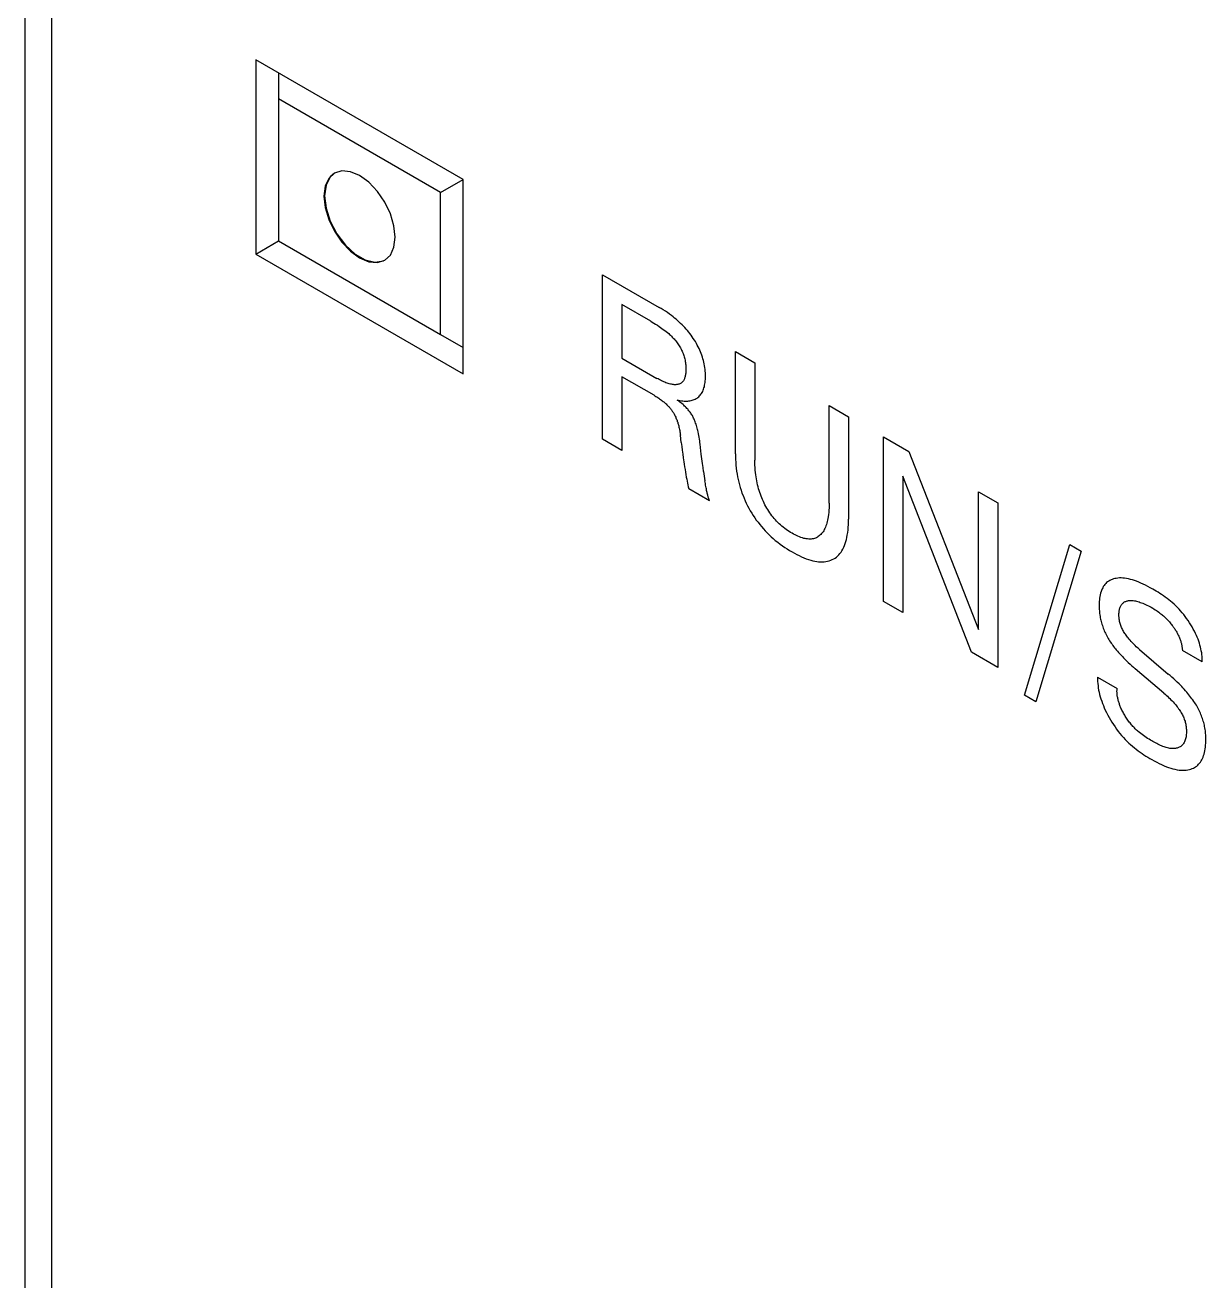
# Model space of a CAD drawing. Extents: x 0 to 420, y 0 to 297.
# Drawn here: x 158.67 to 171.56, y 141.18 to 154.89 of the extents above; entities that cross this region are included whole.
import ezdxf

# ---------------------------------------------------------------- set-up
doc = ezdxf.new("R2010")
doc.units = 0
doc.header["$LTSCALE"] = 23.1
doc.layers.add('40000_ISO', color=7, linetype='CONTINUOUS')

msp = doc.modelspace()

# ---------------------------------------------------------------- linework, layer by layer
at = {"layer": '40000_ISO', "color": 7, "linetype": 'CONTINUOUS'}
for p, q in [((158.669, 134.571), (158.669, 169.681)), ((158.962, 134.163), (158.962, 169.273)), ((161.189, 154.515), (161.189, 152.392)), ((163.452, 153.208), (161.189, 154.515)), ((161.437, 154.372), (161.437, 152.535)), ((163.204, 153.065), (161.437, 154.086)), ((161.984, 153.219), (161.945, 153.133)), ((162.001, 153.236), (161.955, 153.146)), ((162.046, 153.276), (161.984, 153.219)), ((162.047, 153.275), (162.001, 153.236)), ((162.126, 153.301), (162.046, 153.276)), ((162.22, 153.292), (162.126, 153.301)), ((162.321, 153.249), (162.22, 153.292)), ((162.421, 153.176), (162.321, 153.249)), ((162.515, 153.077), (162.421, 153.176)), ((163.204, 153.065), (163.452, 153.208)), ((163.452, 151.085), (163.452, 153.208)), ((161.945, 153.133), (161.932, 153.024)), ((161.955, 153.146), (161.939, 153.029)), ((162.596, 152.959), (162.515, 153.077)), ((163.204, 151.514), (163.204, 153.065)), ((161.932, 153.024), (161.945, 152.901)), ((161.939, 153.029), (161.955, 152.893)), ((161.945, 152.901), (161.984, 152.77)), ((162.657, 152.83), (162.596, 152.959)), ((161.955, 152.893), (162.001, 152.75)), ((161.984, 152.77), (162.046, 152.641)), ((162.696, 152.699), (162.657, 152.83)), ((162.001, 152.75), (162.073, 152.612)), ((162.046, 152.641), (162.126, 152.523)), ((162.71, 152.575), (162.696, 152.699)), ((161.189, 152.392), (161.437, 152.535)), ((161.437, 152.535), (163.204, 151.514)), ((162.073, 152.612), (162.166, 152.489)), ((162.126, 152.523), (162.22, 152.424)), ((162.166, 152.489), (162.272, 152.391)), ((162.696, 152.467), (162.71, 152.575)), ((161.189, 152.392), (163.452, 151.085)), ((162.22, 152.424), (162.321, 152.351)), ((162.272, 152.391), (162.383, 152.328)), ((162.321, 152.351), (162.421, 152.308)), ((162.596, 152.324), (162.657, 152.381)), ((162.657, 152.381), (162.696, 152.467)), ((162.383, 152.328), (162.489, 152.302)), ((162.421, 152.308), (162.515, 152.299)), ((162.489, 152.302), (162.582, 152.318)), ((162.515, 152.299), (162.596, 152.324)), ((164.972, 150.371), (164.972, 152.167)), ((164.972, 152.167), (165.592, 151.809)), ((165.185, 151.841), (165.185, 151.256)), ((165.499, 151.659), (165.185, 151.841)), ((165.614, 151.796), (165.592, 151.809)), ((165.637, 151.782), (165.614, 151.796)), ((165.659, 151.768), (165.637, 151.782)), ((165.682, 151.753), (165.659, 151.768)), ((165.704, 151.737), (165.682, 151.753)), ((165.726, 151.721), (165.704, 151.737)), ((165.743, 151.707), (165.726, 151.721)), ((165.76, 151.694), (165.743, 151.707)), ((165.777, 151.68), (165.76, 151.694)), ((165.793, 151.665), (165.777, 151.68)), ((165.81, 151.65), (165.793, 151.665)), ((165.499, 151.659), (165.517, 151.649)), ((165.517, 151.649), (165.535, 151.638)), ((165.535, 151.638), (165.553, 151.627)), ((165.553, 151.627), (165.572, 151.615)), ((165.572, 151.615), (165.59, 151.603)), ((165.59, 151.603), (165.608, 151.591)), ((165.608, 151.591), (165.622, 151.58)), ((165.622, 151.58), (165.637, 151.57)), ((165.637, 151.57), (165.652, 151.559)), ((165.652, 151.559), (165.667, 151.547)), ((165.667, 151.547), (165.681, 151.535)), ((165.681, 151.535), (165.696, 151.523)), ((165.826, 151.635), (165.81, 151.65)), ((165.842, 151.619), (165.826, 151.635)), ((165.857, 151.604), (165.842, 151.619)), ((165.871, 151.589), (165.857, 151.604)), ((165.886, 151.573), (165.871, 151.589)), ((165.9, 151.557), (165.886, 151.573)), ((165.914, 151.54), (165.9, 151.557)), ((165.927, 151.523), (165.914, 151.54)), ((163.204, 151.514), (163.452, 151.371)), ((165.696, 151.523), (165.706, 151.514)), ((165.706, 151.514), (165.716, 151.505)), ((165.716, 151.505), (165.726, 151.495)), ((165.726, 151.495), (165.735, 151.485)), ((165.735, 151.485), (165.745, 151.475)), ((165.745, 151.475), (165.755, 151.465)), ((165.755, 151.465), (165.764, 151.454)), ((165.764, 151.454), (165.772, 151.444)), ((165.772, 151.444), (165.78, 151.434)), ((165.78, 151.434), (165.788, 151.423)), ((165.788, 151.423), (165.796, 151.413)), ((165.796, 151.413), (165.804, 151.401)), ((165.804, 151.401), (165.811, 151.39)), ((165.94, 151.505), (165.927, 151.523)), ((165.953, 151.488), (165.94, 151.505)), ((165.964, 151.471), (165.953, 151.488)), ((165.976, 151.453), (165.964, 151.471)), ((165.987, 151.436), (165.976, 151.453)), ((165.998, 151.417), (165.987, 151.436)), ((166.008, 151.399), (165.998, 151.417)), ((166.018, 151.38), (166.008, 151.399)), ((165.185, 151.256), (165.568, 151.035)), ((165.811, 151.39), (165.818, 151.379)), ((165.818, 151.379), (165.824, 151.367)), ((165.824, 151.367), (165.831, 151.355)), ((165.831, 151.355), (165.836, 151.343)), ((165.836, 151.343), (165.842, 151.332)), ((165.842, 151.332), (165.847, 151.32)), ((165.847, 151.32), (165.852, 151.307)), ((165.852, 151.307), (165.856, 151.295)), ((165.856, 151.295), (165.86, 151.283)), ((165.86, 151.283), (165.864, 151.271)), ((165.864, 151.271), (165.868, 151.259)), ((165.868, 151.259), (165.871, 151.247)), ((166.027, 151.362), (166.018, 151.38)), ((166.036, 151.343), (166.027, 151.362)), ((166.044, 151.324), (166.036, 151.343)), ((166.051, 151.306), (166.044, 151.324)), ((166.058, 151.287), (166.051, 151.306)), ((166.064, 151.268), (166.058, 151.287)), ((166.07, 151.249), (166.064, 151.268)), ((166.424, 150.21), (166.424, 151.329)), ((166.424, 151.329), (166.637, 151.206)), ((165.871, 151.247), (165.874, 151.234)), ((165.874, 151.234), (165.876, 151.22)), ((165.876, 151.22), (165.879, 151.207)), ((165.879, 151.207), (165.88, 151.194)), ((165.88, 151.194), (165.882, 151.181)), ((165.882, 151.181), (165.883, 151.168)), ((165.883, 151.168), (165.884, 151.155)), ((165.884, 151.12), (165.883, 151.11)), ((165.884, 151.155), (165.884, 151.143)), ((165.884, 151.143), (165.884, 151.13)), ((165.884, 151.13), (165.884, 151.12)), ((166.075, 151.231), (166.07, 151.249)), ((166.079, 151.212), (166.075, 151.231)), ((166.084, 151.192), (166.079, 151.212)), ((166.087, 151.172), (166.084, 151.192)), ((166.09, 151.152), (166.087, 151.172)), ((166.093, 151.133), (166.09, 151.152)), ((166.095, 151.113), (166.093, 151.133)), ((166.637, 151.206), (166.637, 150.141)), ((165.185, 151.053), (165.185, 150.248)), ((165.536, 150.85), (165.185, 151.053)), ((165.58, 151.029), (165.568, 151.035)), ((165.592, 151.022), (165.58, 151.029)), ((165.605, 151.015), (165.592, 151.022)), ((165.617, 151.009), (165.605, 151.015)), ((165.629, 151.003), (165.617, 151.009)), ((165.642, 150.997), (165.629, 151.003)), ((165.654, 150.992), (165.642, 150.997)), ((165.666, 150.987), (165.654, 150.992)), ((165.678, 150.983), (165.666, 150.987)), ((165.69, 150.979), (165.678, 150.983)), ((165.831, 150.983), (165.824, 150.979)), ((165.837, 150.987), (165.831, 150.983)), ((165.842, 150.992), (165.837, 150.987)), ((165.848, 150.997), (165.842, 150.992)), ((165.852, 151.003), (165.848, 150.997)), ((165.857, 151.009), (165.852, 151.003)), ((165.86, 151.015), (165.857, 151.009)), ((165.864, 151.022), (165.86, 151.015)), ((165.867, 151.03), (165.864, 151.022)), ((165.87, 151.038), (165.867, 151.03)), ((165.873, 151.046), (165.87, 151.038)), ((165.875, 151.054), (165.873, 151.046)), ((165.877, 151.063), (165.875, 151.054)), ((165.879, 151.072), (165.877, 151.063)), ((165.881, 151.081), (165.879, 151.072)), ((165.882, 151.091), (165.881, 151.081)), ((165.883, 151.1), (165.882, 151.091)), ((165.883, 151.11), (165.883, 151.1)), ((166.091, 150.975), (166.093, 150.99)), ((166.093, 150.99), (166.095, 151.007)), ((166.096, 151.094), (166.095, 151.113)), ((166.095, 151.007), (166.096, 151.023)), ((166.097, 151.076), (166.096, 151.094)), ((166.096, 151.023), (166.097, 151.04)), ((166.097, 151.057), (166.097, 151.076)), ((166.097, 151.04), (166.097, 151.057)), ((165.536, 150.85), (165.546, 150.844)), ((165.546, 150.844), (165.556, 150.838)), ((165.702, 150.975), (165.69, 150.979)), ((165.714, 150.972), (165.702, 150.975)), ((165.726, 150.97), (165.714, 150.972)), ((165.738, 150.968), (165.726, 150.97)), ((165.747, 150.967), (165.738, 150.968)), ((165.755, 150.966), (165.747, 150.967)), ((165.764, 150.966), (165.755, 150.966)), ((165.772, 150.966), (165.764, 150.966)), ((165.78, 150.967), (165.772, 150.966)), ((165.788, 150.968), (165.78, 150.967)), ((165.796, 150.969), (165.788, 150.968)), ((165.803, 150.971), (165.796, 150.969)), ((165.81, 150.973), (165.803, 150.971)), ((165.817, 150.976), (165.81, 150.973)), ((165.824, 150.979), (165.817, 150.976)), ((166.024, 150.835), (166.033, 150.843)), ((166.033, 150.843), (166.04, 150.852)), ((166.04, 150.852), (166.048, 150.861)), ((166.048, 150.861), (166.055, 150.871)), ((166.055, 150.871), (166.061, 150.882)), ((166.061, 150.882), (166.067, 150.893)), ((166.067, 150.893), (166.072, 150.905)), ((166.072, 150.905), (166.077, 150.917)), ((166.077, 150.917), (166.081, 150.93)), ((166.081, 150.93), (166.085, 150.944)), ((166.085, 150.944), (166.088, 150.959)), ((166.088, 150.959), (166.091, 150.975)), ((165.556, 150.838), (165.566, 150.832)), ((165.566, 150.832), (165.577, 150.825)), ((165.577, 150.825), (165.587, 150.818)), ((165.587, 150.818), (165.597, 150.811)), ((165.597, 150.811), (165.607, 150.804)), ((165.607, 150.804), (165.618, 150.797)), ((165.618, 150.797), (165.626, 150.79)), ((165.626, 150.79), (165.635, 150.783)), ((165.635, 150.783), (165.643, 150.777)), ((165.643, 150.777), (165.651, 150.77)), ((165.651, 150.77), (165.66, 150.762)), ((165.66, 150.762), (165.668, 150.755)), ((165.668, 150.755), (165.676, 150.747)), ((165.676, 150.747), (165.684, 150.739)), ((165.684, 150.739), (165.69, 150.733)), ((165.69, 150.733), (165.696, 150.726)), ((165.696, 150.726), (165.702, 150.72)), ((165.702, 150.72), (165.708, 150.713)), ((165.708, 150.713), (165.714, 150.707)), ((165.714, 150.707), (165.719, 150.7)), ((165.802, 150.789), (165.789, 150.798)), ((165.789, 150.798), (165.804, 150.795)), ((165.815, 150.779), (165.802, 150.789)), ((165.804, 150.795), (165.819, 150.792)), ((165.827, 150.769), (165.815, 150.779)), ((165.819, 150.792), (165.834, 150.79)), ((165.84, 150.759), (165.827, 150.769)), ((165.834, 150.79), (165.849, 150.788)), ((165.852, 150.748), (165.84, 150.759)), ((165.849, 150.788), (165.863, 150.787)), ((165.861, 150.741), (165.852, 150.748)), ((165.87, 150.733), (165.861, 150.741)), ((165.863, 150.787), (165.877, 150.786)), ((165.878, 150.724), (165.87, 150.733)), ((165.877, 150.786), (165.89, 150.786)), ((165.887, 150.716), (165.878, 150.724)), ((165.895, 150.707), (165.887, 150.716)), ((165.89, 150.786), (165.903, 150.787)), ((165.903, 150.698), (165.895, 150.707)), ((165.903, 150.787), (165.916, 150.788)), ((165.916, 150.788), (165.928, 150.79)), ((165.928, 150.79), (165.941, 150.792)), ((165.941, 150.792), (165.952, 150.795)), ((165.952, 150.795), (165.964, 150.799)), ((165.964, 150.799), (165.975, 150.803)), ((165.975, 150.803), (165.985, 150.808)), ((165.985, 150.808), (165.996, 150.814)), ((165.996, 150.814), (166.006, 150.82)), ((166.006, 150.82), (166.015, 150.827)), ((166.015, 150.827), (166.024, 150.835)), ((167.447, 149.673), (167.447, 150.738)), ((167.447, 150.738), (167.659, 150.616)), ((165.719, 150.7), (165.725, 150.692)), ((165.725, 150.692), (165.73, 150.685)), ((165.73, 150.685), (165.735, 150.678)), ((165.735, 150.678), (165.74, 150.67)), ((165.74, 150.67), (165.745, 150.662)), ((165.745, 150.662), (165.75, 150.654)), ((165.75, 150.654), (165.755, 150.646)), ((165.755, 150.646), (165.759, 150.638)), ((165.759, 150.638), (165.764, 150.629)), ((165.764, 150.629), (165.768, 150.621)), ((165.768, 150.621), (165.772, 150.612)), ((165.772, 150.612), (165.775, 150.604)), ((165.775, 150.604), (165.779, 150.594)), ((165.779, 150.594), (165.783, 150.584)), ((165.783, 150.584), (165.787, 150.574)), ((165.787, 150.574), (165.79, 150.565)), ((165.91, 150.69), (165.903, 150.698)), ((165.917, 150.682), (165.91, 150.69)), ((165.924, 150.674), (165.917, 150.682)), ((165.93, 150.665), (165.924, 150.674)), ((165.936, 150.656), (165.93, 150.665)), ((165.942, 150.647), (165.936, 150.656)), ((165.948, 150.638), (165.942, 150.647)), ((165.954, 150.629), (165.948, 150.638)), ((165.959, 150.619), (165.954, 150.629)), ((165.964, 150.61), (165.959, 150.619)), ((165.968, 150.6), (165.964, 150.61)), ((165.973, 150.59), (165.968, 150.6)), ((165.977, 150.58), (165.973, 150.59)), ((165.981, 150.571), (165.977, 150.58)), ((165.985, 150.561), (165.981, 150.571)), ((167.659, 150.616), (167.659, 149.497)), ((165.79, 150.565), (165.794, 150.555)), ((165.794, 150.555), (165.797, 150.545)), ((165.797, 150.545), (165.8, 150.535)), ((165.8, 150.535), (165.802, 150.526)), ((165.802, 150.526), (165.805, 150.516)), ((165.805, 150.516), (165.808, 150.503)), ((165.808, 150.503), (165.811, 150.49)), ((165.811, 150.49), (165.813, 150.477)), ((165.813, 150.477), (165.816, 150.465)), ((165.816, 150.465), (165.818, 150.452)), ((165.818, 150.452), (165.82, 150.439)), ((165.82, 150.439), (165.822, 150.427)), ((165.99, 150.547), (165.985, 150.561)), ((165.995, 150.533), (165.99, 150.547)), ((166, 150.519), (165.995, 150.533)), ((166.004, 150.505), (166, 150.519)), ((166.007, 150.491), (166.004, 150.505)), ((166.011, 150.477), (166.007, 150.491)), ((166.014, 150.464), (166.011, 150.477)), ((166.017, 150.45), (166.014, 150.464)), ((166.022, 150.43), (166.017, 150.45)), ((165.185, 150.248), (164.972, 150.371)), ((165.822, 150.427), (165.823, 150.414)), ((165.833, 150.333), (165.823, 150.414)), ((165.833, 150.333), (165.839, 150.292)), ((166.025, 150.411), (166.022, 150.43)), ((166.029, 150.392), (166.025, 150.411)), ((166.032, 150.372), (166.029, 150.392)), ((166.034, 150.353), (166.032, 150.372)), ((166.037, 150.334), (166.034, 150.353)), ((166.039, 150.315), (166.037, 150.334)), ((166.044, 150.279), (166.039, 150.315)), ((168.041, 148.599), (168.041, 150.396)), ((168.041, 150.396), (168.317, 150.236)), ((165.839, 150.292), (165.844, 150.25)), ((165.844, 150.25), (165.849, 150.208)), ((165.849, 150.208), (165.855, 150.166)), ((165.855, 150.166), (165.861, 150.124)), ((166.052, 150.206), (166.044, 150.279)), ((166.059, 150.157), (166.052, 150.206)), ((166.065, 150.107), (166.059, 150.157)), ((166.424, 150.21), (166.425, 150.18)), ((166.425, 150.18), (166.426, 150.149)), ((168.317, 150.236), (169.077, 148.291)), ((165.861, 150.124), (165.865, 150.097)), ((165.865, 150.097), (165.869, 150.069)), ((165.869, 150.069), (165.874, 150.04)), ((165.874, 150.04), (165.878, 150.012)), ((166.071, 150.063), (166.065, 150.107)), ((166.077, 150.018), (166.071, 150.063)), ((166.426, 150.149), (166.427, 150.118)), ((166.427, 150.118), (166.43, 150.086)), ((166.43, 150.086), (166.433, 150.055)), ((166.433, 150.055), (166.437, 150.022)), ((166.437, 150.022), (166.442, 149.99)), ((166.637, 150.114), (166.637, 150.141)), ((166.638, 150.088), (166.637, 150.114)), ((166.639, 150.061), (166.638, 150.088)), ((166.641, 150.034), (166.639, 150.061)), ((166.644, 150.007), (166.641, 150.034)), ((165.878, 150.012), (165.883, 149.984)), ((165.883, 149.984), (165.888, 149.956)), ((165.888, 149.956), (165.892, 149.935)), ((165.892, 149.935), (165.896, 149.914)), ((165.896, 149.914), (165.901, 149.892)), ((165.901, 149.892), (165.905, 149.871)), ((166.077, 150.018), (166.091, 149.917)), ((166.094, 149.901), (166.091, 149.917)), ((166.096, 149.886), (166.094, 149.901)), ((166.099, 149.87), (166.096, 149.886)), ((166.442, 149.99), (166.447, 149.961)), ((166.447, 149.961), (166.453, 149.932)), ((166.453, 149.932), (166.46, 149.902)), ((166.46, 149.902), (166.468, 149.873)), ((166.647, 149.98), (166.644, 150.007)), ((166.65, 149.959), (166.647, 149.98)), ((166.654, 149.938), (166.65, 149.959)), ((166.658, 149.916), (166.654, 149.938)), ((166.662, 149.895), (166.658, 149.916)), ((166.667, 149.873), (166.662, 149.895)), ((168.252, 149.967), (168.252, 148.477)), ((169.003, 148.044), (168.252, 149.967)), ((165.905, 149.871), (165.91, 149.849)), ((165.91, 149.849), (165.915, 149.828)), ((166.141, 149.697), (165.915, 149.828)), ((166.102, 149.854), (166.099, 149.87)), ((166.105, 149.838), (166.102, 149.854)), ((166.107, 149.829), (166.105, 149.838)), ((166.108, 149.819), (166.107, 149.829)), ((166.11, 149.809), (166.108, 149.819)), ((166.113, 149.799), (166.11, 149.809)), ((166.115, 149.79), (166.113, 149.799)), ((166.117, 149.78), (166.115, 149.79)), ((166.119, 149.77), (166.117, 149.78)), ((166.122, 149.76), (166.119, 149.77)), ((166.124, 149.752), (166.122, 149.76)), ((166.126, 149.744), (166.124, 149.752)), ((166.468, 149.873), (166.476, 149.843)), ((166.476, 149.843), (166.486, 149.813)), ((166.486, 149.813), (166.496, 149.783)), ((166.496, 149.783), (166.507, 149.755)), ((166.507, 149.755), (166.518, 149.727)), ((166.672, 149.852), (166.667, 149.873)), ((166.678, 149.83), (166.672, 149.852)), ((166.684, 149.81), (166.678, 149.83)), ((166.69, 149.79), (166.684, 149.81)), ((166.697, 149.77), (166.69, 149.79)), ((166.705, 149.75), (166.697, 149.77)), ((166.712, 149.731), (166.705, 149.75)), ((169.077, 148.291), (169.077, 149.797)), ((169.077, 149.797), (169.289, 149.675)), ((166.128, 149.737), (166.126, 149.744)), ((166.131, 149.729), (166.128, 149.737)), ((166.133, 149.721), (166.131, 149.729)), ((166.136, 149.713), (166.133, 149.721)), ((166.138, 149.705), (166.136, 149.713)), ((166.141, 149.697), (166.138, 149.705)), ((166.518, 149.727), (166.53, 149.699)), ((166.53, 149.699), (166.543, 149.672)), ((166.543, 149.672), (166.556, 149.644)), ((166.556, 149.644), (166.571, 149.617)), ((166.571, 149.617), (166.586, 149.59)), ((166.721, 149.711), (166.712, 149.731)), ((166.73, 149.691), (166.721, 149.711)), ((166.738, 149.673), (166.73, 149.691)), ((166.747, 149.655), (166.738, 149.673)), ((166.757, 149.637), (166.747, 149.655)), ((166.767, 149.619), (166.757, 149.637)), ((166.777, 149.602), (166.767, 149.619)), ((167.446, 149.621), (167.445, 149.596)), ((167.447, 149.647), (167.446, 149.621)), ((167.447, 149.673), (167.447, 149.647)), ((169.289, 149.675), (169.289, 147.879)), ((166.586, 149.59), (166.602, 149.564)), ((166.602, 149.564), (166.618, 149.538)), ((166.618, 149.538), (166.635, 149.512)), ((166.635, 149.512), (166.652, 149.487)), ((166.652, 149.487), (166.671, 149.463)), ((166.788, 149.585), (166.777, 149.602)), ((166.799, 149.568), (166.788, 149.585)), ((166.811, 149.551), (166.799, 149.568)), ((166.823, 149.535), (166.811, 149.551)), ((166.835, 149.52), (166.823, 149.535)), ((166.848, 149.504), (166.835, 149.52)), ((166.861, 149.49), (166.848, 149.504)), ((166.874, 149.475), (166.861, 149.49)), ((166.888, 149.462), (166.874, 149.475)), ((167.427, 149.471), (167.423, 149.455)), ((167.431, 149.488), (167.427, 149.471)), ((167.434, 149.506), (167.431, 149.488)), ((167.437, 149.523), (167.434, 149.506)), ((167.441, 149.547), (167.437, 149.523)), ((167.443, 149.571), (167.441, 149.547)), ((167.445, 149.596), (167.443, 149.571)), ((167.659, 149.467), (167.659, 149.497)), ((166.671, 149.463), (166.689, 149.439)), ((166.689, 149.439), (166.708, 149.416)), ((166.708, 149.416), (166.729, 149.392)), ((166.729, 149.392), (166.75, 149.369)), ((166.75, 149.369), (166.772, 149.347)), ((166.772, 149.347), (166.793, 149.326)), ((166.902, 149.448), (166.888, 149.462)), ((166.915, 149.436), (166.902, 149.448)), ((166.931, 149.422), (166.915, 149.436)), ((166.947, 149.409), (166.931, 149.422)), ((166.963, 149.397), (166.947, 149.409)), ((166.978, 149.385), (166.963, 149.397)), ((166.994, 149.374), (166.978, 149.385)), ((167.011, 149.363), (166.994, 149.374)), ((167.027, 149.353), (167.011, 149.363)), ((167.043, 149.344), (167.027, 149.353)), ((167.059, 149.334), (167.043, 149.344)), ((167.075, 149.326), (167.059, 149.334)), ((167.365, 149.339), (167.356, 149.33)), ((167.373, 149.349), (167.365, 149.339)), ((167.381, 149.36), (167.373, 149.349)), ((167.388, 149.371), (167.381, 149.36)), ((167.395, 149.383), (167.388, 149.371)), ((167.401, 149.396), (167.395, 149.383)), ((167.407, 149.409), (167.401, 149.396)), ((167.413, 149.424), (167.407, 149.409)), ((167.418, 149.439), (167.413, 149.424)), ((167.423, 149.455), (167.418, 149.439)), ((167.646, 149.324), (167.65, 149.352)), ((167.65, 149.352), (167.654, 149.38)), ((167.654, 149.38), (167.656, 149.408)), ((167.656, 149.408), (167.658, 149.438)), ((167.658, 149.438), (167.659, 149.467)), ((166.793, 149.326), (166.815, 149.305)), ((166.815, 149.305), (166.838, 149.285)), ((166.838, 149.285), (166.86, 149.266)), ((166.86, 149.266), (166.886, 149.245)), ((166.886, 149.245), (166.912, 149.226)), ((166.912, 149.226), (166.937, 149.207)), ((166.937, 149.207), (166.963, 149.189)), ((167.091, 149.318), (167.075, 149.326)), ((167.107, 149.311), (167.091, 149.318)), ((167.123, 149.304), (167.107, 149.311)), ((167.139, 149.298), (167.123, 149.304)), ((167.155, 149.293), (167.139, 149.298)), ((167.171, 149.288), (167.155, 149.293)), ((167.184, 149.285), (167.171, 149.288)), ((167.198, 149.283), (167.184, 149.285)), ((167.212, 149.281), (167.198, 149.283)), ((167.225, 149.28), (167.212, 149.281)), ((167.238, 149.279), (167.225, 149.28)), ((167.251, 149.28), (167.238, 149.279)), ((167.263, 149.281), (167.251, 149.28)), ((167.275, 149.284), (167.263, 149.281)), ((167.287, 149.287), (167.275, 149.284)), ((167.298, 149.291), (167.287, 149.287)), ((167.308, 149.295), (167.298, 149.291)), ((167.319, 149.301), (167.308, 149.295)), ((167.329, 149.307), (167.319, 149.301)), ((167.338, 149.314), (167.329, 149.307)), ((167.347, 149.321), (167.338, 149.314)), ((167.356, 149.33), (167.347, 149.321)), ((167.607, 149.19), (167.615, 149.21)), ((167.615, 149.21), (167.623, 149.231)), ((167.623, 149.231), (167.63, 149.253)), ((167.63, 149.253), (167.636, 149.275)), ((167.636, 149.275), (167.641, 149.298)), ((167.641, 149.298), (167.646, 149.324)), ((169.579, 147.577), (170.074, 149.222)), ((170.074, 149.222), (170.199, 149.149)), ((166.963, 149.189), (166.989, 149.172)), ((166.989, 149.172), (167.016, 149.156)), ((167.016, 149.156), (167.042, 149.141)), ((167.042, 149.141), (167.068, 149.126)), ((167.068, 149.126), (167.094, 149.112)), ((167.094, 149.112), (167.12, 149.099)), ((167.12, 149.099), (167.146, 149.087)), ((167.146, 149.087), (167.172, 149.076)), ((167.172, 149.076), (167.198, 149.065)), ((167.198, 149.065), (167.223, 149.056)), ((167.482, 149.056), (167.498, 149.064)), ((167.498, 149.064), (167.513, 149.073)), ((167.513, 149.073), (167.527, 149.084)), ((167.527, 149.084), (167.541, 149.096)), ((167.541, 149.096), (167.553, 149.109)), ((167.553, 149.109), (167.565, 149.123)), ((167.565, 149.123), (167.577, 149.137)), ((167.577, 149.137), (167.587, 149.153)), ((167.587, 149.153), (167.598, 149.171)), ((167.598, 149.171), (167.607, 149.19)), ((170.199, 149.149), (169.704, 147.504)), ((167.223, 149.056), (167.246, 149.05)), ((167.246, 149.05), (167.268, 149.044)), ((167.268, 149.044), (167.29, 149.039)), ((167.29, 149.039), (167.312, 149.035)), ((167.312, 149.035), (167.333, 149.032)), ((167.333, 149.032), (167.354, 149.031)), ((167.354, 149.031), (167.375, 149.031)), ((167.375, 149.031), (167.394, 149.032)), ((167.394, 149.032), (167.413, 149.034)), ((167.413, 149.034), (167.431, 149.038)), ((167.431, 149.038), (167.448, 149.043)), ((167.448, 149.043), (167.465, 149.048)), ((167.465, 149.048), (167.482, 149.056)), ((170.467, 148.795), (170.458, 148.785)), ((170.477, 148.805), (170.467, 148.795)), ((170.488, 148.814), (170.477, 148.805)), ((170.5, 148.822), (170.488, 148.814)), ((170.512, 148.829), (170.5, 148.822)), ((170.525, 148.835), (170.512, 148.829)), ((170.538, 148.84), (170.525, 148.835)), ((170.551, 148.845), (170.538, 148.84)), ((170.565, 148.848), (170.551, 148.845)), ((170.58, 148.851), (170.565, 148.848)), ((170.598, 148.853), (170.58, 148.851)), ((170.616, 148.855), (170.598, 148.853)), ((170.635, 148.855), (170.616, 148.855)), ((170.654, 148.854), (170.635, 148.855)), ((170.673, 148.852), (170.654, 148.854)), ((170.693, 148.849), (170.673, 148.852)), ((170.715, 148.845), (170.693, 148.849)), ((170.737, 148.84), (170.715, 148.845)), ((170.759, 148.834), (170.737, 148.84)), ((170.782, 148.827), (170.759, 148.834)), ((170.804, 148.819), (170.782, 148.827)), ((170.827, 148.81), (170.804, 148.819)), ((170.852, 148.8), (170.827, 148.81)), ((170.877, 148.788), (170.852, 148.8)), ((170.903, 148.776), (170.877, 148.788)), ((170.403, 148.654), (170.4, 148.635)), ((170.407, 148.672), (170.403, 148.654)), ((170.411, 148.689), (170.407, 148.672)), ((170.416, 148.706), (170.411, 148.689)), ((170.421, 148.72), (170.416, 148.706)), ((170.427, 148.735), (170.421, 148.72)), ((170.434, 148.748), (170.427, 148.735)), ((170.441, 148.761), (170.434, 148.748)), ((170.45, 148.773), (170.441, 148.761)), ((170.458, 148.785), (170.45, 148.773)), ((170.928, 148.763), (170.903, 148.776)), ((170.954, 148.749), (170.928, 148.763)), ((170.98, 148.734), (170.954, 148.749)), ((170.999, 148.723), (170.98, 148.734)), ((171.019, 148.711), (170.999, 148.723)), ((171.039, 148.699), (171.019, 148.711)), ((171.058, 148.687), (171.039, 148.699)), ((171.078, 148.674), (171.058, 148.687)), ((171.098, 148.661), (171.078, 148.674)), ((171.117, 148.647), (171.098, 148.661)), ((168.252, 148.477), (168.041, 148.599)), ((170.397, 148.597), (170.396, 148.577)), ((170.396, 148.577), (170.396, 148.566)), ((170.396, 148.566), (170.396, 148.554)), ((170.396, 148.554), (170.396, 148.539)), ((170.396, 148.539), (170.396, 148.525)), ((170.396, 148.525), (170.397, 148.511)), ((170.398, 148.616), (170.397, 148.597)), ((170.4, 148.635), (170.398, 148.616)), ((170.617, 148.509), (170.619, 148.518)), ((170.619, 148.518), (170.622, 148.527)), ((170.622, 148.527), (170.625, 148.535)), ((170.625, 148.535), (170.629, 148.544)), ((170.629, 148.544), (170.633, 148.552)), ((170.633, 148.552), (170.637, 148.56)), ((170.637, 148.56), (170.642, 148.567)), ((170.642, 148.567), (170.648, 148.573)), ((170.648, 148.573), (170.653, 148.579)), ((170.653, 148.579), (170.66, 148.585)), ((170.66, 148.585), (170.666, 148.59)), ((170.666, 148.59), (170.673, 148.594)), ((170.673, 148.594), (170.679, 148.597)), ((170.679, 148.597), (170.687, 148.6)), ((170.687, 148.6), (170.694, 148.603)), ((170.694, 148.603), (170.702, 148.605)), ((170.702, 148.605), (170.709, 148.607)), ((170.709, 148.607), (170.717, 148.608)), ((170.717, 148.608), (170.726, 148.609)), ((170.726, 148.609), (170.734, 148.609)), ((170.734, 148.609), (170.745, 148.609)), ((170.745, 148.609), (170.757, 148.609)), ((170.757, 148.609), (170.768, 148.608)), ((170.768, 148.608), (170.78, 148.606)), ((170.78, 148.606), (170.792, 148.604)), ((170.792, 148.604), (170.804, 148.601)), ((170.804, 148.601), (170.817, 148.598)), ((170.817, 148.598), (170.831, 148.594)), ((170.831, 148.594), (170.845, 148.589)), ((170.845, 148.589), (170.858, 148.584)), ((170.858, 148.584), (170.872, 148.579)), ((170.872, 148.579), (170.886, 148.573)), ((170.886, 148.573), (170.901, 148.567)), ((170.901, 148.567), (170.917, 148.559)), ((170.917, 148.559), (170.933, 148.551)), ((170.933, 148.551), (170.948, 148.543)), ((170.948, 148.543), (170.964, 148.535)), ((170.964, 148.535), (170.98, 148.526)), ((170.98, 148.526), (170.993, 148.518)), ((170.993, 148.518), (171.006, 148.509)), ((171.137, 148.632), (171.117, 148.647)), ((171.156, 148.617), (171.137, 148.632)), ((171.175, 148.602), (171.156, 148.617)), ((171.194, 148.586), (171.175, 148.602)), ((171.213, 148.569), (171.194, 148.586)), ((171.231, 148.551), (171.213, 148.569)), ((171.25, 148.533), (171.231, 148.551)), ((171.268, 148.514), (171.25, 148.533)), ((171.285, 148.495), (171.268, 148.514)), ((170.397, 148.511), (170.398, 148.496)), ((170.398, 148.496), (170.399, 148.481)), ((170.399, 148.481), (170.401, 148.466)), ((170.401, 148.466), (170.403, 148.451)), ((170.403, 148.451), (170.405, 148.436)), ((170.405, 148.436), (170.408, 148.421)), ((170.408, 148.421), (170.411, 148.407)), ((170.411, 148.407), (170.414, 148.393)), ((170.414, 148.393), (170.418, 148.379)), ((170.418, 148.379), (170.422, 148.364)), ((170.612, 148.469), (170.613, 148.479)), ((170.612, 148.458), (170.612, 148.469)), ((170.612, 148.447), (170.612, 148.458)), ((170.612, 148.436), (170.612, 148.447)), ((170.613, 148.426), (170.612, 148.436)), ((170.613, 148.479), (170.614, 148.489)), ((170.614, 148.415), (170.613, 148.426)), ((170.614, 148.489), (170.615, 148.499)), ((170.615, 148.404), (170.614, 148.415)), ((170.615, 148.499), (170.617, 148.509)), ((170.617, 148.393), (170.615, 148.404)), ((170.619, 148.381), (170.617, 148.393)), ((170.622, 148.37), (170.619, 148.381)), ((171.006, 148.509), (171.02, 148.501)), ((171.02, 148.501), (171.033, 148.492)), ((171.033, 148.492), (171.046, 148.482)), ((171.046, 148.482), (171.059, 148.472)), ((171.059, 148.472), (171.069, 148.465)), ((171.069, 148.465), (171.079, 148.457)), ((171.079, 148.457), (171.088, 148.449)), ((171.088, 148.449), (171.097, 148.442)), ((171.097, 148.442), (171.106, 148.434)), ((171.106, 148.434), (171.114, 148.426)), ((171.114, 148.426), (171.122, 148.418)), ((171.122, 148.418), (171.131, 148.41)), ((171.131, 148.41), (171.139, 148.401)), ((171.139, 148.401), (171.147, 148.393)), ((171.147, 148.393), (171.155, 148.384)), ((171.155, 148.384), (171.163, 148.375)), ((171.163, 148.375), (171.171, 148.366)), ((171.302, 148.475), (171.285, 148.495)), ((171.319, 148.455), (171.302, 148.475)), ((171.335, 148.434), (171.319, 148.455)), ((171.351, 148.412), (171.335, 148.434)), ((171.367, 148.39), (171.351, 148.412)), ((171.382, 148.367), (171.367, 148.39)), ((170.422, 148.364), (170.426, 148.35)), ((170.426, 148.35), (170.431, 148.336)), ((170.431, 148.336), (170.436, 148.321)), ((170.436, 148.321), (170.441, 148.307)), ((170.441, 148.307), (170.446, 148.293)), ((170.446, 148.293), (170.452, 148.279)), ((170.452, 148.279), (170.459, 148.265)), ((170.459, 148.265), (170.465, 148.251)), ((170.465, 148.251), (170.472, 148.237)), ((170.472, 148.237), (170.479, 148.223)), ((170.625, 148.359), (170.622, 148.37)), ((170.628, 148.348), (170.625, 148.359)), ((170.632, 148.336), (170.628, 148.348)), ((170.637, 148.325), (170.632, 148.336)), ((170.641, 148.314), (170.637, 148.325)), ((170.646, 148.303), (170.641, 148.314)), ((170.652, 148.292), (170.646, 148.303)), ((170.657, 148.282), (170.652, 148.292)), ((170.663, 148.271), (170.657, 148.282)), ((170.669, 148.26), (170.663, 148.271)), ((170.676, 148.25), (170.669, 148.26)), ((170.683, 148.24), (170.676, 148.25)), ((170.69, 148.23), (170.683, 148.24)), ((171.171, 148.366), (171.179, 148.356)), ((171.179, 148.356), (171.186, 148.347)), ((171.186, 148.347), (171.194, 148.337)), ((171.194, 148.337), (171.2, 148.33)), ((171.2, 148.33), (171.205, 148.322)), ((171.205, 148.322), (171.211, 148.314)), ((171.211, 148.314), (171.216, 148.306)), ((171.216, 148.306), (171.222, 148.298)), ((171.222, 148.298), (171.227, 148.289)), ((171.227, 148.289), (171.232, 148.281)), ((171.232, 148.281), (171.237, 148.273)), ((171.237, 148.273), (171.242, 148.264)), ((171.242, 148.264), (171.247, 148.256)), ((171.247, 148.256), (171.252, 148.247)), ((171.252, 148.247), (171.256, 148.238)), ((171.256, 148.238), (171.26, 148.229)), ((171.396, 148.344), (171.382, 148.367)), ((171.41, 148.321), (171.396, 148.344)), ((171.423, 148.297), (171.41, 148.321)), ((171.436, 148.273), (171.423, 148.297)), ((171.448, 148.249), (171.436, 148.273)), ((171.457, 148.228), (171.448, 148.249)), ((170.479, 148.223), (170.486, 148.209)), ((170.486, 148.209), (170.494, 148.196)), ((170.494, 148.196), (170.502, 148.182)), ((170.502, 148.182), (170.51, 148.169)), ((170.51, 148.169), (170.519, 148.156)), ((170.519, 148.156), (170.527, 148.143)), ((170.527, 148.143), (170.536, 148.131)), ((170.536, 148.131), (170.545, 148.119)), ((170.545, 148.119), (170.554, 148.106)), ((170.554, 148.106), (170.563, 148.094)), ((170.697, 148.22), (170.69, 148.23)), ((170.704, 148.21), (170.697, 148.22)), ((170.712, 148.201), (170.704, 148.21)), ((170.722, 148.187), (170.712, 148.201)), ((170.733, 148.175), (170.722, 148.187)), ((170.744, 148.162), (170.733, 148.175)), ((170.755, 148.15), (170.744, 148.162)), ((170.767, 148.138), (170.755, 148.15)), ((170.778, 148.127), (170.767, 148.138)), ((170.79, 148.116), (170.778, 148.127)), ((170.801, 148.105), (170.79, 148.116)), ((170.813, 148.094), (170.801, 148.105)), ((171.26, 148.229), (171.265, 148.22)), ((171.265, 148.22), (171.269, 148.211)), ((171.269, 148.211), (171.272, 148.202)), ((171.272, 148.202), (171.276, 148.192)), ((171.276, 148.192), (171.279, 148.183)), ((171.279, 148.183), (171.283, 148.174)), ((171.283, 148.174), (171.286, 148.165)), ((171.286, 148.165), (171.288, 148.155)), ((171.288, 148.155), (171.291, 148.147)), ((171.291, 148.147), (171.293, 148.138)), ((171.293, 148.138), (171.295, 148.129)), ((171.295, 148.129), (171.297, 148.121)), ((171.297, 148.121), (171.299, 148.112)), ((171.299, 148.112), (171.3, 148.104)), ((171.3, 148.104), (171.301, 148.095)), ((171.466, 148.207), (171.457, 148.228)), ((171.475, 148.186), (171.466, 148.207)), ((171.483, 148.165), (171.475, 148.186)), ((171.49, 148.143), (171.483, 148.165)), ((171.496, 148.122), (171.49, 148.143)), ((171.502, 148.101), (171.496, 148.122)), ((171.507, 148.08), (171.502, 148.101)), ((169.289, 147.879), (169.003, 148.044)), ((170.563, 148.094), (170.573, 148.082)), ((170.573, 148.082), (170.582, 148.071)), ((170.582, 148.071), (170.595, 148.055)), ((170.595, 148.055), (170.608, 148.04)), ((170.608, 148.04), (170.622, 148.026)), ((170.622, 148.026), (170.635, 148.011)), ((170.635, 148.011), (170.649, 147.997)), ((170.649, 147.997), (170.662, 147.983)), ((170.662, 147.983), (170.676, 147.969)), ((170.676, 147.969), (170.695, 147.95)), ((170.825, 148.084), (170.813, 148.094)), ((170.837, 148.074), (170.825, 148.084)), ((170.837, 148.074), (171.15, 147.806)), ((171.301, 148.095), (171.302, 148.087)), ((171.302, 148.087), (171.303, 148.078)), ((171.303, 148.078), (171.304, 148.07)), ((171.304, 148.07), (171.304, 148.062)), ((171.52, 147.938), (171.304, 148.062)), ((171.511, 148.059), (171.507, 148.08)), ((171.515, 148.039), (171.511, 148.059)), ((171.518, 148.018), (171.515, 148.039)), ((171.52, 147.997), (171.518, 148.018)), ((171.521, 147.977), (171.52, 147.997)), ((171.521, 147.957), (171.521, 147.977)), ((170.695, 147.95), (170.713, 147.932)), ((170.713, 147.932), (170.733, 147.915)), ((170.733, 147.915), (170.752, 147.897)), ((170.752, 147.897), (170.771, 147.88)), ((170.771, 147.88), (170.79, 147.864)), ((171.103, 147.596), (170.79, 147.864)), ((171.52, 147.938), (171.521, 147.957)), ((170.378, 147.771), (170.378, 147.748)), ((170.378, 147.771), (170.592, 147.647)), ((170.378, 147.748), (170.378, 147.725)), ((170.378, 147.725), (170.38, 147.702)), ((170.38, 147.702), (170.383, 147.679)), ((171.17, 147.789), (171.15, 147.806)), ((171.19, 147.772), (171.17, 147.789)), ((171.21, 147.754), (171.19, 147.772)), ((171.229, 147.735), (171.21, 147.754)), ((171.249, 147.717), (171.229, 147.735)), ((171.269, 147.698), (171.249, 147.717)), ((171.283, 147.684), (171.269, 147.698)), ((169.704, 147.504), (169.579, 147.577)), ((170.383, 147.679), (170.386, 147.655)), ((170.386, 147.655), (170.39, 147.631)), ((170.39, 147.631), (170.395, 147.607)), ((170.395, 147.607), (170.401, 147.583)), ((170.401, 147.583), (170.408, 147.559)), ((170.408, 147.559), (170.415, 147.534)), ((170.59, 147.621), (170.591, 147.63)), ((170.59, 147.612), (170.59, 147.621)), ((170.591, 147.603), (170.59, 147.612)), ((170.591, 147.639), (170.592, 147.647)), ((170.591, 147.63), (170.591, 147.639)), ((170.591, 147.594), (170.591, 147.603)), ((170.592, 147.585), (170.591, 147.594)), ((170.593, 147.576), (170.592, 147.585)), ((170.594, 147.566), (170.593, 147.576)), ((170.596, 147.557), (170.594, 147.566)), ((170.598, 147.548), (170.596, 147.557)), ((171.103, 147.596), (171.116, 147.585)), ((171.116, 147.585), (171.129, 147.574)), ((171.129, 147.574), (171.142, 147.563)), ((171.142, 147.563), (171.154, 147.551)), ((171.297, 147.669), (171.283, 147.684)), ((171.311, 147.654), (171.297, 147.669)), ((171.325, 147.64), (171.311, 147.654)), ((171.338, 147.624), (171.325, 147.64)), ((171.352, 147.609), (171.338, 147.624)), ((171.365, 147.593), (171.352, 147.609)), ((171.376, 147.579), (171.365, 147.593)), ((171.387, 147.566), (171.376, 147.579)), ((171.398, 147.551), (171.387, 147.566)), ((171.409, 147.537), (171.398, 147.551)), ((170.415, 147.534), (170.424, 147.51)), ((170.424, 147.51), (170.433, 147.485)), ((170.433, 147.485), (170.442, 147.461)), ((170.442, 147.461), (170.452, 147.437)), ((170.452, 147.437), (170.463, 147.412)), ((170.6, 147.538), (170.598, 147.548)), ((170.602, 147.529), (170.6, 147.538)), ((170.604, 147.519), (170.602, 147.529)), ((170.607, 147.51), (170.604, 147.519)), ((170.61, 147.5), (170.607, 147.51)), ((170.613, 147.491), (170.61, 147.5)), ((170.616, 147.481), (170.613, 147.491)), ((170.619, 147.472), (170.616, 147.481)), ((170.623, 147.462), (170.619, 147.472)), ((170.626, 147.453), (170.623, 147.462)), ((170.63, 147.443), (170.626, 147.453)), ((170.634, 147.434), (170.63, 147.443)), ((170.639, 147.424), (170.634, 147.434)), ((170.644, 147.413), (170.639, 147.424)), ((171.154, 147.551), (171.167, 147.539)), ((171.167, 147.539), (171.179, 147.526)), ((171.179, 147.526), (171.191, 147.514)), ((171.191, 147.514), (171.204, 147.501)), ((171.204, 147.501), (171.216, 147.487)), ((171.216, 147.487), (171.228, 147.474)), ((171.228, 147.474), (171.239, 147.459)), ((171.239, 147.459), (171.247, 147.449)), ((171.247, 147.449), (171.255, 147.439)), ((171.255, 147.439), (171.263, 147.428)), ((171.263, 147.428), (171.271, 147.418)), ((171.271, 147.418), (171.278, 147.407)), ((171.419, 147.523), (171.409, 147.537)), ((171.43, 147.508), (171.419, 147.523)), ((171.44, 147.493), (171.43, 147.508)), ((171.448, 147.479), (171.44, 147.493)), ((171.457, 147.465), (171.448, 147.479)), ((171.465, 147.451), (171.457, 147.465)), ((171.472, 147.437), (171.465, 147.451)), ((171.48, 147.423), (171.472, 147.437)), ((171.487, 147.408), (171.48, 147.423)), ((170.463, 147.412), (170.476, 147.385)), ((170.476, 147.385), (170.49, 147.358)), ((170.49, 147.358), (170.505, 147.331)), ((170.505, 147.331), (170.52, 147.305)), ((170.52, 147.305), (170.535, 147.279)), ((170.535, 147.279), (170.552, 147.254)), ((170.65, 147.401), (170.644, 147.413)), ((170.656, 147.39), (170.65, 147.401)), ((170.662, 147.378), (170.656, 147.39)), ((170.668, 147.367), (170.662, 147.378)), ((170.675, 147.356), (170.668, 147.367)), ((170.681, 147.345), (170.675, 147.356)), ((170.688, 147.334), (170.681, 147.345)), ((170.695, 147.323), (170.688, 147.334)), ((170.702, 147.313), (170.695, 147.323)), ((170.71, 147.302), (170.702, 147.313)), ((170.717, 147.292), (170.71, 147.302)), ((170.725, 147.282), (170.717, 147.292)), ((170.733, 147.272), (170.725, 147.282)), ((171.278, 147.407), (171.285, 147.396)), ((171.285, 147.396), (171.292, 147.384)), ((171.292, 147.384), (171.298, 147.373)), ((171.298, 147.373), (171.305, 147.362)), ((171.305, 147.362), (171.311, 147.35)), ((171.311, 147.35), (171.316, 147.339)), ((171.316, 147.339), (171.321, 147.327)), ((171.321, 147.327), (171.325, 147.315)), ((171.325, 147.315), (171.329, 147.304)), ((171.329, 147.304), (171.333, 147.292)), ((171.333, 147.292), (171.336, 147.28)), ((171.336, 147.28), (171.339, 147.268)), ((171.494, 147.394), (171.487, 147.408)), ((171.501, 147.379), (171.494, 147.394)), ((171.507, 147.365), (171.501, 147.379)), ((171.513, 147.35), (171.507, 147.365)), ((171.518, 147.335), (171.513, 147.35)), ((171.524, 147.321), (171.518, 147.335)), ((171.528, 147.306), (171.524, 147.321)), ((171.533, 147.291), (171.528, 147.306)), ((171.537, 147.277), (171.533, 147.291)), ((170.552, 147.254), (170.569, 147.229)), ((170.569, 147.229), (170.586, 147.204)), ((170.586, 147.204), (170.604, 147.18)), ((170.604, 147.18), (170.623, 147.157)), ((170.623, 147.157), (170.641, 147.135)), ((170.74, 147.262), (170.733, 147.272)), ((170.748, 147.252), (170.74, 147.262)), ((170.757, 147.243), (170.748, 147.252)), ((170.765, 147.234), (170.757, 147.243)), ((170.773, 147.226), (170.765, 147.234)), ((170.78, 147.217), (170.773, 147.226)), ((170.788, 147.209), (170.78, 147.217)), ((170.796, 147.202), (170.788, 147.209)), ((170.804, 147.194), (170.796, 147.202)), ((170.813, 147.187), (170.804, 147.194)), ((170.821, 147.18), (170.813, 147.187)), ((170.835, 147.167), (170.821, 147.18)), ((170.85, 147.156), (170.835, 147.167)), ((170.865, 147.145), (170.85, 147.156)), ((170.879, 147.134), (170.865, 147.145)), ((171.339, 147.268), (171.341, 147.257)), ((171.341, 147.257), (171.343, 147.245)), ((171.343, 147.245), (171.345, 147.233)), ((171.345, 147.233), (171.346, 147.222)), ((171.346, 147.222), (171.347, 147.21)), ((171.347, 147.146), (171.346, 147.134)), ((171.347, 147.21), (171.348, 147.199)), ((171.348, 147.159), (171.347, 147.146)), ((171.348, 147.199), (171.349, 147.185)), ((171.349, 147.185), (171.348, 147.172)), ((171.348, 147.172), (171.348, 147.159)), ((171.541, 147.262), (171.537, 147.277)), ((171.544, 147.247), (171.541, 147.262)), ((171.547, 147.233), (171.544, 147.247)), ((171.55, 147.217), (171.547, 147.233)), ((171.553, 147.202), (171.55, 147.217)), ((171.555, 147.186), (171.553, 147.202)), ((171.557, 147.171), (171.555, 147.186)), ((171.558, 147.156), (171.557, 147.171)), ((171.559, 147.141), (171.558, 147.156)), ((171.56, 147.126), (171.559, 147.141)), ((170.641, 147.135), (170.661, 147.113)), ((170.661, 147.113), (170.68, 147.092)), ((170.68, 147.092), (170.699, 147.073)), ((170.699, 147.073), (170.719, 147.053)), ((170.719, 147.053), (170.739, 147.035)), ((170.739, 147.035), (170.76, 147.017)), ((170.76, 147.017), (170.78, 147)), ((170.894, 147.123), (170.879, 147.134)), ((170.909, 147.113), (170.894, 147.123)), ((170.925, 147.104), (170.909, 147.113)), ((170.94, 147.094), (170.925, 147.104)), ((170.955, 147.085), (170.94, 147.094)), ((170.97, 147.076), (170.955, 147.085)), ((170.983, 147.068), (170.97, 147.076)), ((170.997, 147.061), (170.983, 147.068)), ((171.01, 147.054), (170.997, 147.061)), ((171.024, 147.046), (171.01, 147.054)), ((171.037, 147.04), (171.024, 147.046)), ((171.051, 147.033), (171.037, 147.04)), ((171.064, 147.027), (171.051, 147.033)), ((171.077, 147.021), (171.064, 147.027)), ((171.09, 147.016), (171.077, 147.021)), ((171.104, 147.011), (171.09, 147.016)), ((171.117, 147.007), (171.104, 147.011)), ((171.129, 147.003), (171.117, 147.007)), ((171.142, 146.999), (171.129, 147.003)), ((171.263, 147.003), (171.255, 147)), ((171.271, 147.007), (171.263, 147.003)), ((171.279, 147.011), (171.271, 147.007)), ((171.286, 147.016), (171.279, 147.011)), ((171.293, 147.021), (171.286, 147.016)), ((171.3, 147.027), (171.293, 147.021)), ((171.306, 147.034), (171.3, 147.027)), ((171.312, 147.041), (171.306, 147.034)), ((171.318, 147.049), (171.312, 147.041)), ((171.323, 147.058), (171.318, 147.049)), ((171.328, 147.067), (171.323, 147.058)), ((171.332, 147.077), (171.328, 147.067)), ((171.336, 147.088), (171.332, 147.077)), ((171.339, 147.098), (171.336, 147.088)), ((171.342, 147.11), (171.339, 147.098)), ((171.344, 147.122), (171.342, 147.11)), ((171.346, 147.134), (171.344, 147.122)), ((171.554, 146.988), (171.556, 147.008)), ((171.556, 147.008), (171.558, 147.029)), ((171.558, 147.029), (171.56, 147.05)), ((171.561, 147.111), (171.56, 147.126)), ((171.56, 147.05), (171.561, 147.071)), ((171.561, 147.097), (171.561, 147.111)), ((171.561, 147.084), (171.561, 147.097)), ((171.561, 147.071), (171.561, 147.084)), ((170.78, 147), (170.801, 146.984)), ((170.801, 146.984), (170.822, 146.968)), ((170.822, 146.968), (170.843, 146.953)), ((170.843, 146.953), (170.864, 146.938)), ((170.864, 146.938), (170.885, 146.924)), ((170.885, 146.924), (170.906, 146.911)), ((170.906, 146.911), (170.928, 146.898)), ((170.928, 146.898), (170.949, 146.885)), ((170.949, 146.885), (170.97, 146.873)), ((170.97, 146.873), (170.997, 146.857)), ((171.155, 146.997), (171.142, 146.999)), ((171.168, 146.994), (171.155, 146.997)), ((171.18, 146.993), (171.168, 146.994)), ((171.19, 146.992), (171.18, 146.993)), ((171.2, 146.992), (171.19, 146.992)), ((171.209, 146.992), (171.2, 146.992)), ((171.219, 146.993), (171.209, 146.992)), ((171.228, 146.994), (171.219, 146.993)), ((171.237, 146.996), (171.228, 146.994)), ((171.246, 146.998), (171.237, 146.996)), ((171.255, 147), (171.246, 146.998)), ((171.509, 146.857), (171.517, 146.87)), ((171.517, 146.87), (171.524, 146.885)), ((171.524, 146.885), (171.53, 146.9)), ((171.53, 146.9), (171.536, 146.916)), ((171.536, 146.916), (171.541, 146.932)), ((171.541, 146.932), (171.546, 146.95)), ((171.546, 146.95), (171.55, 146.969)), ((171.55, 146.969), (171.554, 146.988)), ((170.997, 146.857), (171.024, 146.843)), ((171.024, 146.843), (171.051, 146.829)), ((171.051, 146.829), (171.077, 146.817)), ((171.077, 146.817), (171.104, 146.805)), ((171.104, 146.805), (171.131, 146.794)), ((171.131, 146.794), (171.154, 146.786)), ((171.154, 146.786), (171.177, 146.778)), ((171.177, 146.778), (171.2, 146.771)), ((171.2, 146.771), (171.223, 146.766)), ((171.223, 146.766), (171.246, 146.761)), ((171.246, 146.761), (171.268, 146.758)), ((171.268, 146.758), (171.289, 146.756)), ((171.289, 146.756), (171.308, 146.755)), ((171.308, 146.755), (171.328, 146.756)), ((171.328, 146.756), (171.347, 146.757)), ((171.347, 146.757), (171.365, 146.76)), ((171.365, 146.76), (171.383, 146.764)), ((171.383, 146.764), (171.397, 146.768)), ((171.397, 146.768), (171.411, 146.773)), ((171.411, 146.773), (171.424, 146.779)), ((171.424, 146.779), (171.437, 146.785)), ((171.437, 146.785), (171.449, 146.793)), ((171.449, 146.793), (171.461, 146.801)), ((171.461, 146.801), (171.472, 146.811)), ((171.472, 146.811), (171.482, 146.821)), ((171.482, 146.821), (171.492, 146.832)), ((171.492, 146.832), (171.501, 146.844)), ((171.501, 146.844), (171.509, 146.857))]:
    msp.add_line(p, q, dxfattribs=at)

doc.saveas('drawing.dxf')
